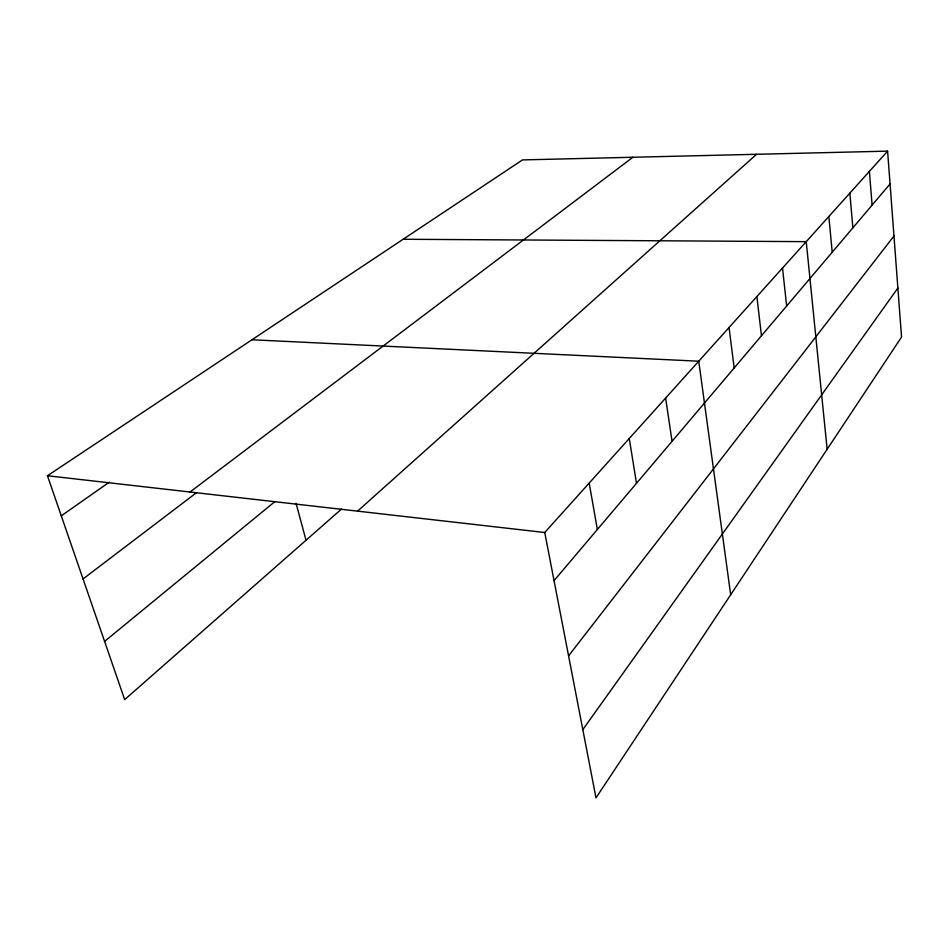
<?xml version="1.0" encoding="UTF-8"?>
<svg xmlns="http://www.w3.org/2000/svg" width="949" height="949" viewBox="0 0 949 949"><rect width="100%" height="100%" fill="white"/><g stroke="black" fill="none" stroke-linecap="round" stroke-linejoin="round"><path stroke-width="1.42" d="M582.816 729.627L897.873 288.033M568.57 655.854L893.97 236.004M554.05 580.646L890.055 183.94M887.6 151.14L901.55 337.061L595.996 797.86L544.75 532.508L887.6 151.14L522.484 159.907L47.45 475.746L124.675 699.627L341.426 509.127M357.559 511.143L756.578 154.284M104.592 641.394L274.985 501.523M83.049 578.949L196.775 492.472M190.014 492.021L632.888 157.261M61.282 515.841L109.23 482.211M403.111 239.267L806.235 241.651L827.137 449.268M251.96 339.766L698.749 361.213L730.671 594.738M47.45 475.746L544.75 532.508M296.064 503.314L306.017 540.242M589.175 483.088L597.36 529.506M629.27 438.497L636.494 483.302M665.629 398.058L672.046 441.332M729.057 327.5L734.17 367.998M756.887 296.551L761.466 335.768M782.522 268.021L786.65 306.029M828.857 216.479L832.202 252.256M849.853 193.133L852.866 227.855M869.379 171.401L872.107 205.138"/></g></svg>
